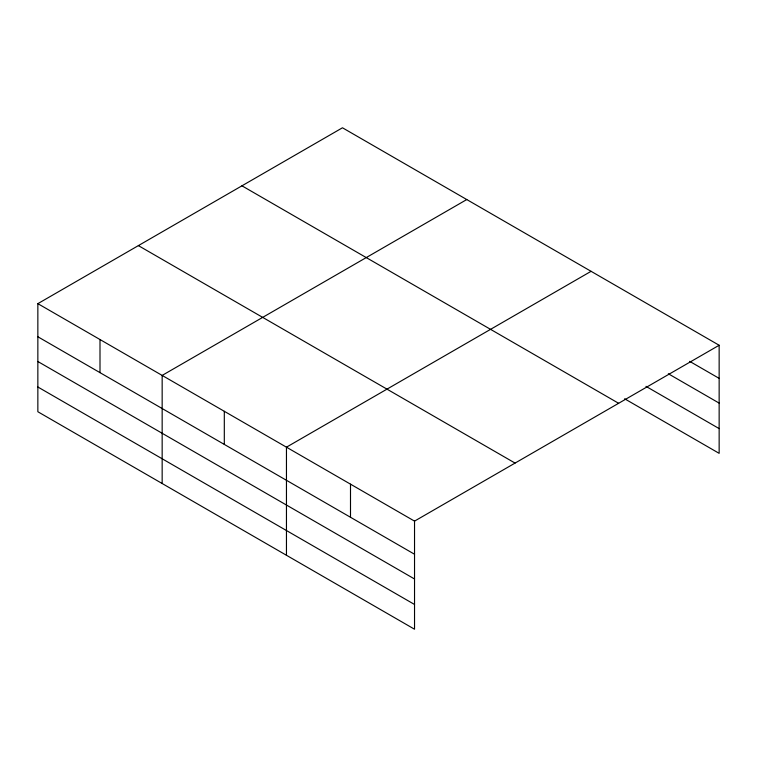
<?xml version="1.0" encoding="UTF-8"?>
<svg xmlns="http://www.w3.org/2000/svg" width="757" height="757" viewBox="0 0 757 757"><rect width="100%" height="100%" fill="white"/><g stroke="black" fill="none" stroke-linecap="round" stroke-linejoin="round"><path stroke-width="1.14" d="M37.85 303.652L414.533 521.128L414.533 629.218L37.85 411.742L37.85 303.652L342.467 127.782L719.15 345.258L719.15 453.348L624.62 398.778M466.776 199.545L162.159 375.415L162.159 483.515M591.075 271.318L286.458 447.179L286.458 555.278M414.533 521.128L719.15 345.258M689.674 361.354L719.15 378.368M668.327 373.769L719.15 403.112M645.967 386.354L719.15 428.604M241.947 185.815L618.63 403.292M138.37 245.609L515.053 463.085M37.85 336.761L414.533 554.238M37.85 361.505L414.533 578.982M37.85 386.997L414.533 604.474M350.5 484.158L350.5 517.268M224.309 411.297L224.309 444.416M100 339.533L100 372.643"/></g></svg>
